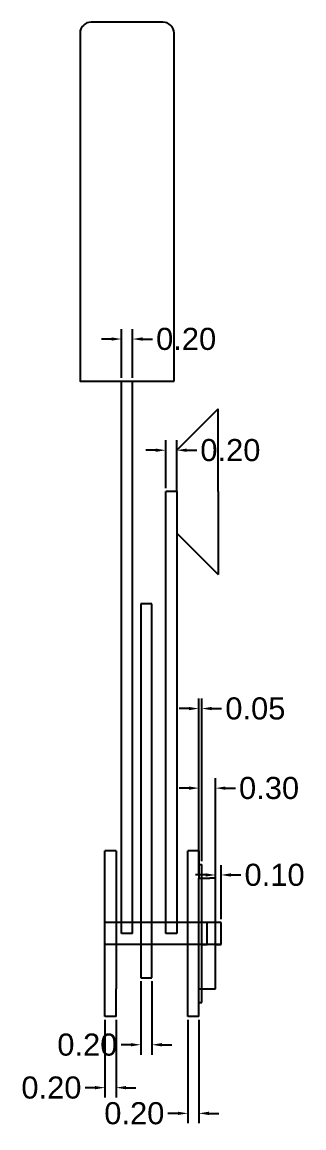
# Model space of a CAD drawing. Header units: inches. Extents: x 10.4 to 86.4, y 3.8 to 33.6.
# Drawn here: x 81.34 to 86.44, y 9.83 to 29.85 of the extents above; entities that cross this region are included whole.
import ezdxf

# ---------------------------------------------------------------- set-up
doc = ezdxf.new("R2010")
doc.units = ezdxf.units.IN
doc.header["$MEASUREMENT"] = 0
for name, color, linetype in [('Anotari', 40, 'Continuous'), ('Maner', 4, 'Continuous'), ('Maner2', 30, 'Continuous'), ('Roata_Mica', 2, 'Continuous'), ('Roti_Mari', 1, 'Continuous')]:
    doc.layers.add(name, color=color, linetype=linetype)
doc.styles.get("Standard").update_dxf_attribs({"font": 'arial.ttf'})
doc.dimstyles.get("Standard").update_dxf_attribs({"dimtxt": 0.18, "dimasz": 0.18, "dimexe": 0.18, "dimexo": 0.0625, "dimgap": 0.09, "dimtad": 0, "dimtih": 1, "dimtoh": 1, "dimdec": 4, "dimzin": 0, "dimdsep": 46, "dimtxsty": 'Standard', "dimcen": 0.09, "dimadec": 0, "dimazin": 0, "dimtfac": 1, "dimtdec": 4, "dimtofl": 0, "dimtmove": 0, "dimatfit": 3, "dimfxl": 1, "dimtolj": 1, "dimtzin": 0, "dimarcsym": 0})

# ---------------------------------------------------------------- blocks, each defined once
blk = doc.blocks.new('*D93')
at = {"layer": 'Anotari', "color": 0, "lineweight": -2, "transparency": 16777216}
for p, q in [((82.842, 11.787), (82.842, 10.379)), ((83.042, 11.787), (83.042, 10.379)), ((82.662, 10.559), (82.482, 10.559)), ((83.222, 10.559), (83.402, 10.559))]:
    blk.add_line(p, q, dxfattribs=at)
at = {"layer": 'Anotari', "color": 0, "transparency": 16777216}
for points in [[(82.662, 10.589), (82.662, 10.529), (82.842, 10.559)], [(83.222, 10.589), (83.222, 10.529), (83.042, 10.559)]]:
    blk.add_solid(points, dxfattribs=at)
at = {"layer": 'Defpoints', "color": 0, "transparency": 16777216}
for p in [(82.842, 11.849), (83.042, 11.849), (82.842, 10.559)]:
    blk.add_point(p, dxfattribs=at)
at = {"layer": 'Anotari', "color": 0, "transparency": 16777216, "insert": (81.873, 10.559), "char_height": 0.4, "attachment_point": 5}
blk.add_mtext('\\A1;0.20', dxfattribs=at)
blk = doc.blocks.new('*D96')
at = {"layer": 'Anotari', "color": 0, "lineweight": -2, "transparency": 16777216}
for p, q in [((83.142, 23.412), (83.142, 24.292)), ((83.342, 23.412), (83.342, 24.292)), ((82.962, 24.112), (82.782, 24.112)), ((83.522, 24.112), (83.702, 24.112))]:
    blk.add_line(p, q, dxfattribs=at)
at = {"layer": 'Anotari', "color": 0, "transparency": 16777216}
for points in [[(82.962, 24.142), (82.962, 24.082), (83.142, 24.112)], [(83.522, 24.142), (83.522, 24.082), (83.342, 24.112)]]:
    blk.add_solid(points, dxfattribs=at)
at = {"layer": 'Defpoints', "color": 0, "transparency": 16777216}
for p in [(83.342, 24.112), (83.142, 23.349), (83.342, 23.349)]:
    blk.add_point(p, dxfattribs=at)
at = {"layer": 'Anotari', "color": 0, "transparency": 16777216, "insert": (84.311, 24.112), "char_height": 0.4, "attachment_point": 5}
blk.add_mtext('\\A1;0.20', dxfattribs=at)
blk = doc.blocks.new('*D97')
at = {"layer": 'Anotari', "color": 0, "lineweight": -2, "transparency": 16777216}
for p, q in [((83.942, 21.412), (83.942, 22.279)), ((84.142, 21.412), (84.142, 22.279)), ((83.762, 22.099), (83.582, 22.099)), ((84.322, 22.099), (84.502, 22.099))]:
    blk.add_line(p, q, dxfattribs=at)
at = {"layer": 'Anotari', "color": 0, "transparency": 16777216}
for points in [[(83.762, 22.129), (83.762, 22.069), (83.942, 22.099)], [(84.322, 22.129), (84.322, 22.069), (84.142, 22.099)]]:
    blk.add_solid(points, dxfattribs=at)
at = {"layer": 'Defpoints', "color": 0, "transparency": 16777216}
for p in [(84.142, 22.099), (83.942, 21.349), (84.142, 21.349)]:
    blk.add_point(p, dxfattribs=at)
at = {"layer": 'Anotari', "color": 0, "transparency": 16777216, "insert": (85.111, 22.099), "char_height": 0.4, "attachment_point": 5}
blk.add_mtext('\\A1;0.20', dxfattribs=at)
blk = doc.blocks.new('*D98')
at = {"layer": 'Anotari', "color": 0, "lineweight": -2, "transparency": 16777216}
for p, q in [((83.492, 12.487), (83.492, 11.156)), ((83.692, 12.487), (83.692, 11.156)), ((83.312, 11.336), (83.132, 11.336)), ((83.872, 11.336), (84.052, 11.336))]:
    blk.add_line(p, q, dxfattribs=at)
at = {"layer": 'Anotari', "color": 0, "transparency": 16777216}
for points in [[(83.312, 11.366), (83.312, 11.306), (83.492, 11.336)], [(83.872, 11.366), (83.872, 11.306), (83.692, 11.336)]]:
    blk.add_solid(points, dxfattribs=at)
at = {"layer": 'Defpoints', "color": 0, "transparency": 16777216}
for p in [(83.492, 12.549), (83.692, 12.549), (83.492, 11.336)]:
    blk.add_point(p, dxfattribs=at)
at = {"layer": 'Anotari', "color": 0, "transparency": 16777216, "insert": (82.523, 11.336), "char_height": 0.4, "attachment_point": 5}
blk.add_mtext('\\A1;0.20', dxfattribs=at)
blk = doc.blocks.new('*D99')
at = {"layer": 'Anotari', "color": 0, "lineweight": -2, "transparency": 16777216}
for p, q in [((84.342, 11.787), (84.342, 9.914)), ((84.542, 11.787), (84.542, 9.914)), ((84.162, 10.094), (83.982, 10.094)), ((84.722, 10.094), (84.902, 10.094))]:
    blk.add_line(p, q, dxfattribs=at)
at = {"layer": 'Anotari', "color": 0, "transparency": 16777216}
for points in [[(84.162, 10.124), (84.162, 10.064), (84.342, 10.094)], [(84.722, 10.124), (84.722, 10.064), (84.542, 10.094)]]:
    blk.add_solid(points, dxfattribs=at)
at = {"layer": 'Defpoints', "color": 0, "transparency": 16777216}
for p in [(84.342, 11.849), (84.542, 11.849), (84.342, 10.094)]:
    blk.add_point(p, dxfattribs=at)
at = {"layer": 'Anotari', "color": 0, "transparency": 16777216, "insert": (83.373, 10.094), "char_height": 0.4, "attachment_point": 5}
blk.add_mtext('\\A1;0.20', dxfattribs=at)
blk = doc.blocks.new('*D100')
at = {"layer": 'Anotari', "color": 0, "lineweight": -2, "transparency": 16777216}
for p, q in [((84.362, 17.422), (84.182, 17.422)), ((84.542, 14.662), (84.542, 17.602)), ((84.592, 14.662), (84.592, 17.602)), ((84.772, 17.422), (84.952, 17.422))]:
    blk.add_line(p, q, dxfattribs=at)
at = {"layer": 'Anotari', "color": 0, "transparency": 16777216}
for points in [[(84.362, 17.452), (84.362, 17.392), (84.542, 17.422)], [(84.772, 17.452), (84.772, 17.392), (84.592, 17.422)]]:
    blk.add_solid(points, dxfattribs=at)
at = {"layer": 'Defpoints', "color": 0, "transparency": 16777216}
for p in [(84.592, 17.422), (84.542, 14.599), (84.592, 14.599)]:
    blk.add_point(p, dxfattribs=at)
at = {"layer": 'Anotari', "color": 0, "transparency": 16777216, "insert": (85.563, 17.422), "char_height": 0.4, "attachment_point": 5}
blk.add_mtext('\\A1;0.05', dxfattribs=at)
blk = doc.blocks.new('*D101')
at = {"layer": 'Anotari', "color": 0, "lineweight": -2, "transparency": 16777216}
for p, q in [((84.542, 14.412), (84.542, 16.162)), ((84.842, 14.412), (84.842, 16.162)), ((84.362, 15.982), (84.182, 15.982)), ((85.022, 15.982), (85.202, 15.982))]:
    blk.add_line(p, q, dxfattribs=at)
at = {"layer": 'Anotari', "color": 0, "transparency": 16777216}
for points in [[(84.362, 16.012), (84.362, 15.952), (84.542, 15.982)], [(85.022, 16.012), (85.022, 15.952), (84.842, 15.982)]]:
    blk.add_solid(points, dxfattribs=at)
at = {"layer": 'Defpoints', "color": 0, "transparency": 16777216}
for p in [(84.842, 15.982), (84.542, 14.349), (84.842, 14.349)]:
    blk.add_point(p, dxfattribs=at)
at = {"layer": 'Anotari', "color": 0, "transparency": 16777216, "insert": (85.811, 15.982), "char_height": 0.4, "attachment_point": 5}
blk.add_mtext('\\A1;0.30', dxfattribs=at)
blk = doc.blocks.new('*D102')
at = {"layer": 'Anotari', "color": 0, "lineweight": -2, "transparency": 16777216}
for p, q in [((84.842, 13.612), (84.842, 14.59)), ((84.942, 13.612), (84.942, 14.59)), ((84.662, 14.41), (84.482, 14.41)), ((85.122, 14.41), (85.302, 14.41))]:
    blk.add_line(p, q, dxfattribs=at)
at = {"layer": 'Anotari', "color": 0, "transparency": 16777216}
for points in [[(84.662, 14.44), (84.662, 14.38), (84.842, 14.41)], [(85.122, 14.44), (85.122, 14.38), (84.942, 14.41)]]:
    blk.add_solid(points, dxfattribs=at)
at = {"layer": 'Defpoints', "color": 0, "transparency": 16777216}
for p in [(84.942, 14.41), (84.842, 13.549), (84.942, 13.549)]:
    blk.add_point(p, dxfattribs=at)
at = {"layer": 'Anotari', "color": 0, "transparency": 16777216, "insert": (85.911, 14.41), "char_height": 0.4, "attachment_point": 5}
blk.add_mtext('\\A1;0.10', dxfattribs=at)

msp = doc.modelspace()

# ---------------------------------------------------------------- linework, layer by layer
at = {"layer": 'Maner'}
for p, q in [((84.14195, 22.09919), (84.89195, 22.84919)), ((84.89195, 21.34919), (84.89195, 22.84919)), ((84.14195, 21.34919), (84.14195, 22.09919)), ((83.94195, 13.34919), (83.94195, 21.34919)), ((84.14195, 21.34919), (83.94195, 21.34919)), ((84.14195, 21.34919), (84.14195, 13.34919)), ((84.14195, 21.34919), (84.14195, 20.59919)), ((84.89195, 21.34919), (84.89195, 19.84919)), ((84.14195, 20.59919), (84.89195, 19.84919)), ((84.14195, 13.34919), (83.94195, 13.34919))]:
    msp.add_line(p, q, dxfattribs=at)
at = {"layer": 'Maner', "extrusion": (0, -1, -2.22045e-16)}
msp.add_line((84.14195, 21.34919), (84.14195, 20.98519), dxfattribs=at)
at = {"layer": 'Maner2'}
for p, q in [((83.14195, 13.34919), (83.14195, 23.34919)), ((83.14195, 23.34919), (83.34195, 23.34919)), ((83.34195, 21.34919), (83.34195, 23.34919)), ((83.34195, 13.34919), (83.34195, 21.34919)), ((83.34195, 13.34919), (83.14195, 13.34919))]:
    msp.add_line(p, q, dxfattribs=at)
msp.add_lwpolyline([(84.09195, 23.34919), (84.09195, 29.64919, 0.41421356), (83.89195, 29.84919), (83.59195, 29.84919), (82.89195, 29.84919), (82.59195, 29.84919, 0.41421356), (82.39195, 29.64919), (82.39195, 23.34919)], format="xyb", close=True, dxfattribs=at)
at = {"layer": 'Roata_Mica'}
for p, q in [((84.54195, 12.34919), (84.54195, 14.34919)), ((84.54195, 14.34919), (84.74195, 14.34919)), ((84.84195, 14.34919), (84.74195, 14.34919)), ((84.84195, 12.34919), (84.84195, 14.34919)), ((84.84195, 13.54919), (82.84195, 13.54919)), ((84.94195, 13.54919), (84.84195, 13.54919)), ((84.94195, 13.14919), (84.94195, 13.54919)), ((84.94195, 13.14919), (82.84195, 13.14919)), ((84.84195, 13.14919), (84.94195, 13.14919)), ((84.54195, 12.34919), (84.74195, 12.34919)), ((84.74195, 12.34919), (84.84195, 12.34919))]:
    msp.add_line(p, q, dxfattribs=at)
at = {"layer": 'Roti_Mari'}
for p, q in [((83.69195, 19.31802), (83.49195, 19.31802)), ((83.49195, 19.31802), (83.49195, 14.14919)), ((83.69195, 14.14919), (83.69195, 19.31802)), ((82.84195, 11.84919), (82.84195, 14.84919)), ((83.04195, 14.84919), (82.84195, 14.84919)), ((83.04195, 14.84919), (83.04195, 14.34919)), ((84.34195, 11.84919), (84.34195, 14.84919)), ((84.54195, 14.84919), (84.34195, 14.84919)), ((84.54195, 14.84919), (84.54195, 14.34919)), ((84.54195, 14.59919), (84.59195, 14.59919)), ((84.59195, 12.09919), (84.59195, 14.59919)), ((83.04195, 14.34919), (83.04195, 12.34919)), ((83.49195, 14.14919), (83.49195, 12.54919)), ((83.69195, 13.34919), (83.69195, 14.14919)), ((84.69195, 13.54919), (84.59195, 13.54919)), ((84.69195, 13.14919), (84.69195, 13.54919)), ((83.69195, 12.54919), (83.69195, 13.34919)), ((84.59195, 13.14919), (84.69195, 13.14919)), ((83.49195, 12.54919), (83.69195, 12.54919)), ((83.04195, 11.84919), (83.04195, 12.34919)), ((84.54195, 11.84919), (84.54195, 12.34919)), ((84.54195, 12.09919), (84.59195, 12.09919)), ((83.04195, 11.84919), (82.84195, 11.84919)), ((84.54195, 11.84919), (84.34195, 11.84919))]:
    msp.add_line(p, q, dxfattribs=at)

# ---------------------------------------------------------------- dimensions: what is measured, and where the dimension line sits
at = {"layer": 'Anotari'}
for base, p1, p2, picture, middle in [((83.34195, 24.11231), (83.14195, 23.34919), (83.34195, 23.34919), '*D96', (84.31078, 24.11231)), ((84.14195, 22.09919), (83.94195, 21.34919), (84.14195, 21.34919), '*D97', (85.11078, 22.09919)), ((84.59195, 17.42243), (84.54195, 14.59919), (84.59195, 14.59919), '*D100', (85.56296, 17.42243)), ((84.84195, 15.982), (84.54195, 14.34919), (84.84195, 14.34919), '*D101', (85.81078, 15.982)), ((84.94195, 14.41004), (84.84195, 13.54919), (84.94195, 13.54919), '*D102', (85.91078, 14.41004)), ((83.49195, 11.3356), (83.69195, 12.54919), (83.49195, 12.54919), '*D98', (82.52313, 11.3356)), ((82.84195, 10.55877), (83.04195, 11.84919), (82.84195, 11.84919), '*D93', (81.87313, 10.55877)), ((84.34195, 10.09352), (84.54195, 11.84919), (84.34195, 11.84919), '*D99', (83.37313, 10.09352))]:
    dim = msp.add_linear_dim(base=base, p1=p1, p2=p2, dimstyle='Standard', override={"dimtxt": 0.4, "dimdec": 2}, dxfattribs=at)
    dim.commit()
    dim.dimension.update_dxf_attribs({"geometry": picture, "text_midpoint": middle})

doc.saveas('drawing.dxf')
